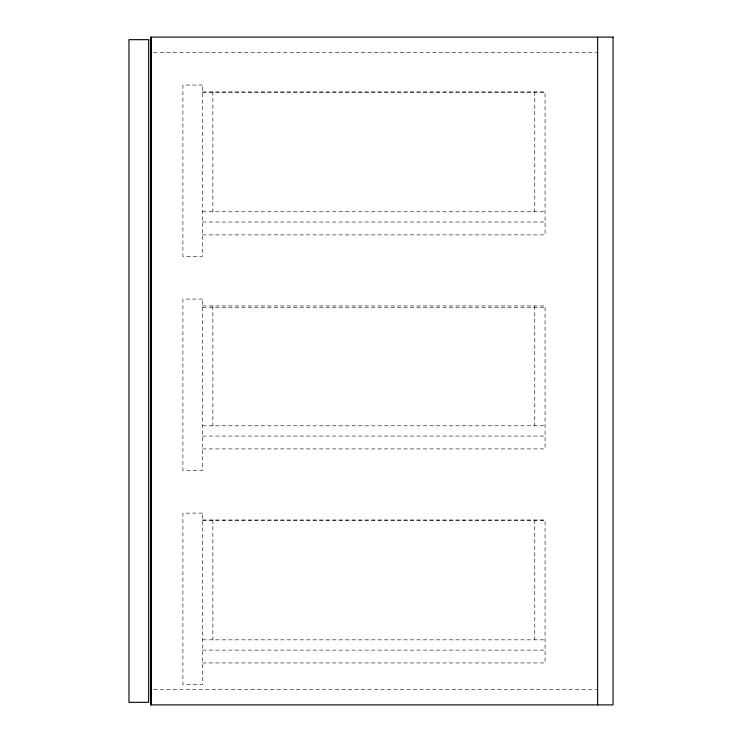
<?xml version="1.0" encoding="UTF-8"?>
<svg xmlns="http://www.w3.org/2000/svg" width="742" height="742" viewBox="0 0 742 742"><rect width="100%" height="100%" fill="white"/><g stroke="black" fill="none" stroke-linecap="round" stroke-linejoin="round"><path stroke-width="0.56" stroke-dasharray="3.71 2.78" d="M153.538 52.515L596.466 52.515M202.594 91.897L545.055 91.897L545.055 234.871L202.594 234.871M202.594 92.407L545.055 92.407M202.594 211.758L545.055 211.758M202.594 222.025L545.055 222.025M202.594 305.936L545.055 305.936L545.055 448.91L202.594 448.91M202.594 307.642L545.055 307.642M202.594 425.797L545.055 425.797M202.594 436.064L545.055 436.064M202.594 519.975L545.055 519.975L545.055 662.949L202.594 662.949M202.594 520.485L545.055 520.485M202.594 639.836L545.055 639.836M202.594 650.103L545.055 650.103M153.538 689.485L597.625 689.485M534.778 91.897L534.778 211.758M534.778 305.936L534.778 425.797M534.778 519.975L534.778 639.836M212.871 91.897L212.871 211.758M212.871 305.936L212.871 425.797M212.871 519.975L212.871 639.836M202.594 85.042L182.903 85.042L182.903 256.278L202.594 256.278L202.594 85.042M202.594 299.082L182.903 299.082L182.903 470.317L202.594 470.317L202.594 299.082M202.594 513.121L182.903 513.121L182.903 684.356L202.594 684.356L202.594 513.121"/><path stroke-width="1.11" d="M150.709 52.515L151.229 52.515M150.709 689.485L151.229 689.485M597.625 37.1L597.625 704.9M151.229 37.1L151.229 704.9M613.031 37.1L150.709 37.1L150.709 704.9L613.031 704.9L613.031 37.1M148.66 39.669L128.969 39.669L128.969 702.331L148.66 702.331L148.66 39.669"/></g></svg>
